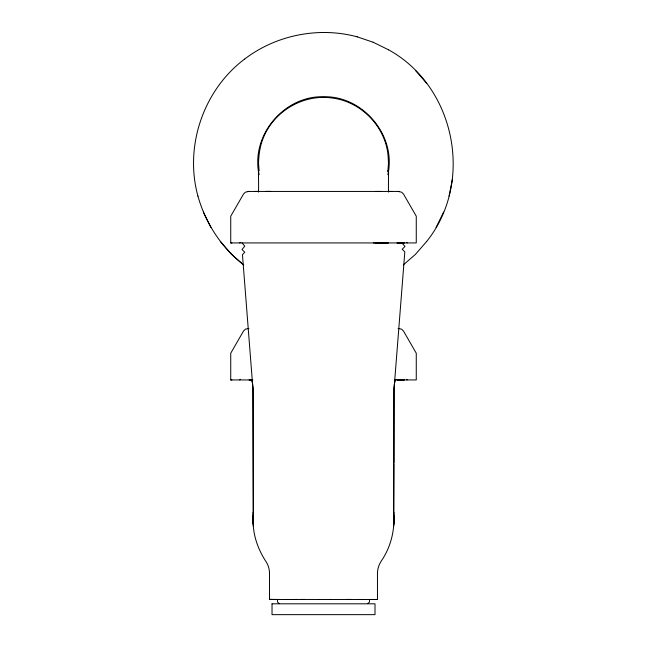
<?xml version="1.0" encoding="UTF-8"?>
<svg xmlns="http://www.w3.org/2000/svg" width="647" height="647" viewBox="0 0 647 647"><rect width="100%" height="100%" fill="white"/><g stroke="black" fill="none" stroke-linecap="round" stroke-linejoin="round"><path stroke-width="0.97" d="M231.925 379.935L230.736 379.935L230.736 353.213L243.515 331.046L245.407 329.169L248.941 328.441M398.059 191.439L401.593 192.167L403.485 194.043L416.264 216.211L416.264 242.932L230.736 242.932L230.736 216.211L243.515 194.043L245.407 192.167L248.941 191.439M329.752 599.478L377.468 599.486L377.46 573.379C377.508 568.956 378.883 564.613 381.342 560.933C390.424 547.653 394.751 531.373 393.788 515.327L393.675 524.442L393.829 464.085M388.507 192.127C388.208 179.397 389.138 166.611 387.893 153.913C384.504 125.469 360.419 101.385 331.976 97.996C303.621 93.88 274.166 110.96 263.466 137.528C256.123 154.827 259.172 173.946 258.493 192.127M242.035 242.908L244.752 246.143L242.027 249.499L244.752 252.209L242.455 254.716L252.928 388.653L253.325 524.442L253.203 515.538L253.22 516.856M393.797 515.538L393.691 526.254M393.788 515.327L393.683 524.232L394.072 388.653L404.82 251.877L402.191 249.257L404.973 246.475L402.191 243.199L402.798 242.593M272.411 599.397L269.516 599.429L269.516 573.315C269.411 569.53 268.537 565.721 266.556 562.469C259.326 551.665 254.384 539.283 253.309 526.254L253.203 515.538M253.22 517.244L253.212 515.327L253.317 524.232L253.082 387.998L252.5 383.21L251.19 379.457M393.7 518.328L393.934 512.505M387.893 170.865L387.86 171.528L388.523 162.389M426.729 241.396C474.372 181.961 455.253 86.439 388.515 49.787M387.828 174.698C396.74 135.967 363.121 95.61 323.5 96.751C283.879 95.61 250.26 135.967 259.172 174.698M449.05 196.13L452.407 179.389M277.523 599.664L277.523 601.993L279.172 603.635M395.843 379.377L394.508 383.137L393.942 387.99L393.926 462.969M436.094 227.42L443.648 212.054M426.632 241.525L415.455 254.344L403.388 264.866M239.811 242.932L240.425 242.318M239.811 379.935L240.425 379.32M244.493 59.16C203.36 90.159 184.193 146.481 197.95 196.13M244.364 59.257C275.994 34.995 318.736 26.454 357.241 36.839M367.828 603.635L369.477 601.993L369.477 599.664M370.561 599.486L375.098 599.446M249.273 379.943L252.095 379.935M292.533 599.478L304.502 599.454M375.883 242.932L388.329 242.908L373.554 242.932M249.168 379.935L252.023 379.926M277.895 599.478L274.239 599.446M346.703 599.429L350.763 599.421M254.934 191.439L392.066 191.439M258.121 191.439L247.963 191.439M376.23 191.447L380.865 191.439M388.879 191.439L399.037 191.439M230.736 242.932L231.925 242.932M398.059 328.441L401.593 329.169L403.485 331.046L416.264 353.213L416.264 379.935L394.565 379.935M230.736 379.935L252.872 379.935M269.856 599.389L280.41 599.486M284.72 599.486L297.208 599.478M358.81 599.486L365.005 599.486M369.405 599.486L377.468 599.486M272.775 599.486L290.56 599.486M319.278 599.478L330.819 599.478M397.832 242.932L404.294 242.932L396.983 242.892L397.743 242.9M397.832 379.935L404.294 379.943L396.983 379.894M301.114 599.454L319.942 599.478M357.144 36.814L373.254 42.281M373.165 42.241L388.532 49.795M243.733 264.955C221.517 247.68 205.414 223.126 197.925 196.041M243.612 264.866L231.545 254.344L220.271 241.396M406.575 242.318L407.189 242.932M406.575 379.32L407.189 379.935M415.455 70.434L426.729 83.382M203.393 212.143L210.898 227.404M258.476 162.389L259.107 170.865M253.066 512.505L253.3 518.271M253.309 526.254L253.212 515.327M272.023 603.813L272.023 614.65L375.009 614.65L375.009 603.813L272.023 603.813M270.769 191.439L266.135 191.439L270.769 191.447"/></g></svg>
